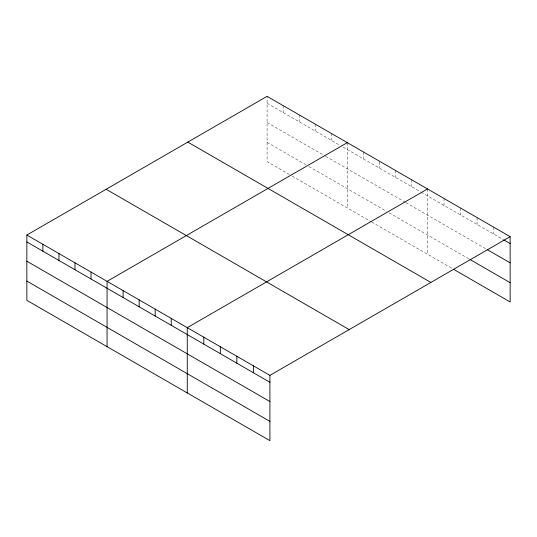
<?xml version="1.0" encoding="UTF-8"?>
<svg xmlns="http://www.w3.org/2000/svg" width="537" height="537" viewBox="0 0 537 537"><rect width="100%" height="100%" fill="white"/><g stroke="black" fill="none" stroke-linecap="round" stroke-linejoin="round"><path stroke-width="0.4" stroke-dasharray="2.69 2.01" d="M267.09 103.245L340.324 145.527M343.116 147.138L420.538 191.83M421.236 192.233L502.961 239.421M267.09 122.51L324.986 155.931M325.677 156.334L405.193 202.241M405.891 202.644L486.435 249.148M267.09 142.365L306.15 164.913M308.943 166.524L386.358 211.222M389.15 212.833L469.19 259.042M289.409 174.518L267.09 161.63L267.09 96.338M292.202 176.129L371.013 221.633M371.711 222.036L451.946 268.352M493.624 227.124L493.624 234.031M477.091 217.579L477.091 224.486M460.565 208.041L460.565 214.941M444.039 198.495L444.039 205.403M427.512 188.957L427.512 254.249M411.47 179.694L411.47 186.601M395.427 170.43L395.427 177.338M379.384 161.939L379.384 168.074M363.341 151.911L363.341 158.811M347.305 142.647L347.305 207.94M331.262 133.384L331.262 140.291M315.219 124.121L315.219 131.028M299.176 114.858L299.176 121.765M283.133 105.601L283.133 112.501"/><path stroke-width="0.81" d="M269.91 401.542L269.91 375.37L26.85 235.038L26.85 300.337L269.91 440.662L269.91 401.542L26.85 261.217M26.85 235.038L267.09 96.338L510.15 236.663L510.15 301.962L453.382 269.185M347.305 142.647L107.058 281.348L107.058 346.64M427.512 188.957L187.265 327.657L187.265 392.95M269.91 375.37L510.15 236.663M503.686 239.838L510.15 243.57M487.153 249.564L510.15 262.841M469.909 259.458L510.15 282.69M187.816 142.11L430.869 282.435M106.131 189.266L349.184 329.597M26.85 241.945L269.91 382.277M26.85 281.066L269.91 421.397M253.377 365.825L253.377 372.732M236.851 356.286L236.851 363.187M220.324 346.741L220.324 353.648M203.798 337.196L203.798 344.103M171.229 318.394L171.229 325.301M155.186 309.131L155.186 316.038M139.143 299.874L139.143 306.775M123.101 290.611L123.101 297.518M91.015 272.084L91.015 278.992M74.979 262.828L74.979 269.728M58.936 253.565L58.936 260.472M42.893 244.301L42.893 251.209"/></g></svg>
